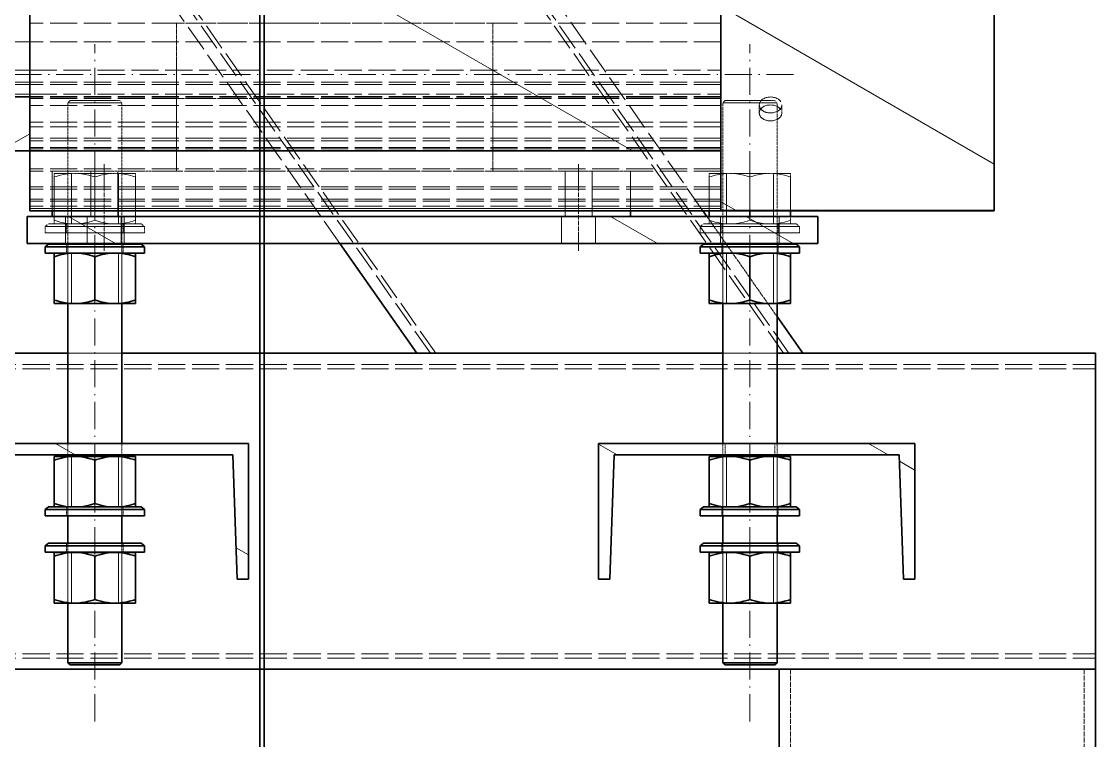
# Model space of a CAD drawing. Header units: millimetres. Extents: x 11674 to 41081, y 10956 to 31751.
# Drawn here: x 23161.8 to 23637.4, y 18280.9 to 18599.4 of the extents above; entities that cross this region are included whole.
import ezdxf

# ---------------------------------------------------------------- set-up
doc = ezdxf.new("R2010")
doc.units = ezdxf.units.MM
doc.linetypes.add('DASHDOT', pattern=[18.5, 12, -3, 0.5, -3])
doc.linetypes.add('DASHED', pattern=[15, 12, -3])

# ---------------------------------------------------------------- blocks, each defined once
blk = doc.blocks.new('A$C55E021B5')
at = {"color": 7, "linetype": 'DASHED', "lineweight": 13}
for p, q in [((135.74, 250.5), (580, 884.97)), ((138.08, 250.5), (580, 881.62)), ((173.83, 313.61), (426.95, 675.11)), ((292.1, 250.5), (580, 661.67)), ((294.44, 250.5), (580, 658.32)), ((334.58, 299.11), (530.85, 579.41)), ((165.85, 396.75), (471.85, 396.75)), ((165.85, 388.47), (471.85, 388.47)), ((471.85, 375.91), (165.85, 375.91)), ((165.85, 370.55), (471.85, 370.55)), ((165.85, 369.47), (471.85, 369.47)), ((471.85, 365.27), (165.85, 365.27)), ((165.85, 364.27), (471.85, 364.27)), ((165.85, 363.89), (471.85, 363.89)), ((165.85, 363.26), (471.85, 363.26)), ((165.85, 360.24), (471.85, 360.24)), ((165.85, 352.8), (471.85, 352.8)), ((165.85, 350.81), (471.85, 350.81)), ((165.85, 345.8), (471.85, 345.8)), ((165.85, 344.57), (471.85, 344.57)), ((165.85, 341.67), (471.85, 341.67)), ((165.85, 341.08), (471.85, 341.08)), ((165.85, 340.13), (471.85, 340.13)), ((165.85, 332.12), (471.85, 332.12)), ((165.85, 332.12), (471.85, 332.12)), ((165.85, 331.16), (471.85, 331.16)), ((165.85, 324.18), (471.85, 324.18)), ((165.85, 324.18), (471.85, 324.18)), ((165.85, 323.22), (471.85, 323.22)), ((165.85, 318.77), (471.85, 318.77)), ((165.85, 318.77), (471.85, 318.77)), ((165.85, 317.81), (471.85, 317.81)), ((165.85, 315.61), (471.85, 315.61)), ((165.85, 315.61), (471.85, 315.61)), ((165.85, 314.65), (471.85, 314.65)), ((165.85, 314.57), (471.85, 314.57)), ((580, 245.5), (0, 245.5)), ((580, 243.58), (0, 243.58)), ((580, 117.42), (0, 117.42)), ((580, 115.5), (0, 115.5))]:
    blk.add_line(p, q, dxfattribs=at)
at = {"color": 7, "lineweight": 35}
for p, q in [((44.85, 313.64), (44.85, 628.59)), ((165.85, 628.59), (165.85, 313.64)), ((165.85, 340.15), (471.85, 340.15)), ((165.85, 340.13), (471.85, 340.13)), ((473, 311.11), (123, 311.11)), ((165.85, 313.61), (471.85, 313.61)), ((473, 299.11), (123, 299.11)), ((580, 110.5), (0, 110.5))]:
    blk.add_line(p, q, dxfattribs=at)
at = {"color": 7, "lineweight": 35, "ltscale": 0.436557}
for p, q in [((165.85, 602.08), (165.85, 340.15)), ((471.85, 602.08), (471.85, 340.15))]:
    blk.add_line(p, q, dxfattribs=at)
at = {"color": 7, "lineweight": 35, "ltscale": 0.436612}
blk.add_line((471.85, 602.11), (471.85, 340.15), dxfattribs=at)
at = {"color": 7, "lineweight": 13}
for p, q in [((471.85, 494.22), (204.99, 340.15)), ((165.85, 314.57), (471.85, 314.57))]:
    blk.add_line(p, q, dxfattribs=at)
at = {"color": 7, "lineweight": 13, "ltscale": 0.232865}
blk.add_line((165.85, 404.15), (44.85, 334.29), dxfattribs=at)
at = {"color": 7, "linetype": 'DASHED', "lineweight": 13, "ltscale": 0.055819}
for p, q in [((266.85, 396.75), (266.85, 363.26)), ((406.85, 396.75), (406.85, 363.26))]:
    blk.add_line(p, q, dxfattribs=at)
at = {"color": 7, "linetype": 'DASHED', "lineweight": 13, "ltscale": 0.233334}
for p, q in [((266.85, 396.75), (406.85, 396.75)), ((266.85, 363.26), (406.85, 363.26)), ((406.85, 331.11), (266.85, 331.11)), ((406.85, 331.11), (266.85, 331.11))]:
    blk.add_line(p, q, dxfattribs=at)
at = {"color": 7, "linetype": 'DASHDOT', "lineweight": 13}
for p, q in [((153, 87.42), (153, 387.42)), ((443, 87.42), (443, 387.42)), ((133.65, 374), (520.05, 374))]:
    blk.add_line(p, q, dxfattribs=at)
at = {"color": 7, "linetype": 'DASHED', "lineweight": 13, "ltscale": 0.026667}
for p, q in [((487.85, 388.47), (471.85, 388.47)), ((487.85, 375.91), (471.85, 375.91)), ((471.85, 370.55), (487.85, 370.55)), ((487.85, 369.47), (471.85, 369.47)), ((487.85, 365.27), (471.85, 365.27)), ((471.85, 364.27), (487.85, 364.27)), ((487.85, 363.89), (471.85, 363.89))]:
    blk.add_line(p, q, dxfattribs=at)
at = {"color": 7, "linetype": 'DASHED', "lineweight": 13, "ltscale": 0.002357}
for p, q in [((142, 362.42), (141, 361.42)), ((164, 362.42), (165, 361.42)), ((432, 362.42), (431, 361.42)), ((454, 362.42), (455, 361.42))]:
    blk.add_line(p, q, dxfattribs=at)
at = {"color": 7, "linetype": 'DASHED', "lineweight": 13, "ltscale": 0.037552}
for p, q in [((163.53, 361.42), (141, 361.42)), ((165, 361.42), (142.47, 361.42)), ((453.53, 361.42), (431, 361.42)), ((455, 361.42), (432.47, 361.42)), ((163.53, 113.42), (141, 113.42)), ((453.53, 113.42), (431, 113.42))]:
    blk.add_line(p, q, dxfattribs=at)
at = {"color": 7, "linetype": 'DASHED', "lineweight": 13, "ltscale": 0.103846}
for p, q in [((141, 299.11), (141, 361.42)), ((165, 299.11), (165, 361.42)), ((431, 299.11), (431, 361.42)), ((455, 299.11), (455, 361.42))]:
    blk.add_line(p, q, dxfattribs=at)
at = {"color": 7, "linetype": 'DASHED', "lineweight": 13, "ltscale": 0.002244}
blk.add_line((143.35, 362.42), (142, 362.42), dxfattribs=at)
at = {"color": 7, "linetype": 'DASHED', "lineweight": 13, "ltscale": 0.034422}
for p, q in [((164, 362.42), (143.35, 362.42)), ((454, 362.42), (433.35, 362.42))]:
    blk.add_line(p, q, dxfattribs=at)
at = {"color": 7, "linetype": 'DASHED', "lineweight": 13, "ltscale": 0.053582}
for p, q in [((266.85, 331.11), (266.85, 363.26)), ((406.85, 363.26), (406.85, 331.11))]:
    blk.add_line(p, q, dxfattribs=at)
at = {"color": 7, "linetype": 'DASHED', "lineweight": 13, "ltscale": 0.002245}
blk.add_line((433.35, 362.42), (432, 362.42), dxfattribs=at)
at = {"color": 7, "linetype": 'DASHED', "lineweight": 13, "ltscale": 0.005893}
for p, q in [((138.85, 360.45), (138.85, 356.92)), ((148.85, 360.45), (148.85, 356.92))]:
    blk.add_line(p, q, dxfattribs=at)
at = {"color": 7, "lineweight": 13, "ltscale": 0.02533}
blk.add_line((485.01, 340.15), (471.85, 347.74), dxfattribs=at)
at = {"color": 7, "linetype": 'DASHED', "lineweight": 13, "ltscale": 2.67029e-05}
blk.add_line((165.85, 340.13), (165.85, 340.15), dxfattribs=at)
at = {"color": 7, "linetype": 'DASHED', "lineweight": 13, "ltscale": 0.042601}
blk.add_line((165.85, 340.13), (165.85, 314.57), dxfattribs=at)
at = {"color": 7, "lineweight": 35, "ltscale": 0.026667}
for p, q in [((487.85, 340.15), (471.85, 340.15)), ((487.85, 340.11), (471.85, 340.11))]:
    blk.add_line(p, q, dxfattribs=at)
at = {"color": 7, "lineweight": 35, "ltscale": 2.67029e-05}
for p, q in [((471.85, 340.15), (471.85, 340.13)), ((471.85, 340.13), (471.85, 340.15))]:
    blk.add_line(p, q, dxfattribs=at)
at = {"color": 7, "linetype": 'DASHED', "lineweight": 13, "ltscale": 2.82288e-05}
blk.add_line((471.85, 340.13), (471.85, 340.11), dxfattribs=at)
at = {"color": 7, "lineweight": 35, "ltscale": 0.042601}
blk.add_line((471.85, 340.13), (471.85, 314.57), dxfattribs=at)
at = {"color": 7, "linetype": 'DASHDOT', "lineweight": 13, "ltscale": 0.064}
for p, q in [((228.85, 295.91), (228.85, 334.31)), ((438.85, 295.91), (438.85, 334.31))]:
    blk.add_line(p, q, dxfattribs=at)
at = {"color": 7, "linetype": 'DASHED', "lineweight": 13, "ltscale": 0.012392}
for p, q in [((142.43, 330.1), (135, 330.1)), ((171, 330.1), (163.56, 330.1)), ((432.43, 330.1), (425, 330.1)), ((461, 330.1), (453.56, 330.1)), ((142.43, 307.8), (135, 307.8)), ((171, 307.8), (163.56, 307.8)), ((432.43, 307.8), (425, 307.8)), ((461, 307.8), (453.56, 307.8)), ((142.43, 182.39), (135, 182.39)), ((171, 182.39), (163.56, 182.39)), ((432.43, 182.39), (425, 182.39)), ((461, 182.39), (453.56, 182.39))]:
    blk.add_line(p, q, dxfattribs=at)
at = {"color": 7, "linetype": 'DASHED', "lineweight": 13, "ltscale": 0.002592}
for p, q in [((135, 330.1), (135, 328.55)), ((171, 330.1), (171, 328.55)), ((425, 330.1), (425, 328.55)), ((461, 330.1), (461, 328.55)), ((135, 307.8), (135, 309.36)), ((171, 307.8), (171, 309.36)), ((425, 307.8), (425, 309.36)), ((461, 307.8), (461, 309.36))]:
    blk.add_line(p, q, dxfattribs=at)
at = {"color": 7, "linetype": 'DASHED', "lineweight": 13, "ltscale": 0.02489}
for p, q in [((135, 313.61), (135, 328.55)), ((153, 313.61), (153, 328.55)), ((171, 313.61), (171, 328.55))]:
    blk.add_line(p, q, dxfattribs=at)
at = {"color": 7, "linetype": 'DASHED', "lineweight": 13, "ltscale": 0.005215}
for p, q in [((142.43, 330.1), (145.56, 330.1)), ((160.43, 330.1), (163.56, 330.1)), ((450.43, 330.1), (453.56, 330.1)), ((142.43, 307.8), (145.56, 307.8)), ((160.43, 307.8), (163.56, 307.8)), ((450.43, 307.8), (453.56, 307.8)), ((142.43, 294.8), (145.56, 294.8)), ((160.43, 294.8), (163.56, 294.8)), ((450.43, 294.8), (453.56, 294.8)), ((142.43, 182.39), (145.56, 182.39)), ((160.43, 182.39), (163.56, 182.39)), ((450.43, 182.39), (453.56, 182.39))]:
    blk.add_line(p, q, dxfattribs=at)
at = {"color": 7, "linetype": 'DASHED', "lineweight": 13, "ltscale": 0.037167}
for p, q in [((142.62, 307.8), (142.62, 330.1)), ((163.38, 307.8), (163.38, 330.1)), ((432.62, 307.8), (432.62, 330.1)), ((453.38, 307.8), (453.38, 330.1)), ((142.62, 272.5), (142.62, 294.8)), ((163.38, 272.5), (163.38, 294.8)), ((432.62, 272.5), (432.62, 294.8)), ((453.38, 272.5), (453.38, 294.8)), ((142.62, 182.39), (142.62, 204.69)), ((163.38, 182.39), (163.38, 204.69)), ((432.62, 182.39), (432.62, 204.69)), ((453.38, 182.39), (453.38, 204.69)), ((141, 139.87), (141, 162.17)), ((142.62, 139.87), (142.62, 162.17)), ((163.38, 139.87), (163.38, 162.17)), ((165, 139.87), (165, 162.17)), ((431, 139.87), (431, 162.17)), ((432.62, 139.87), (432.62, 162.17)), ((453.38, 139.87), (453.38, 162.17)), ((455, 139.87), (455, 162.17))]:
    blk.add_line(p, q, dxfattribs=at)
at = {"color": 7, "linetype": 'DASHED', "lineweight": 13, "ltscale": 0.024784}
for p, q in [((160.43, 330.1), (145.56, 330.1)), ((450.43, 330.1), (435.56, 330.1)), ((160.43, 307.8), (145.56, 307.8)), ((450.43, 307.8), (435.56, 307.8)), ((160.43, 294.8), (145.56, 294.8)), ((450.43, 294.8), (435.56, 294.8)), ((160.43, 182.39), (145.56, 182.39)), ((450.43, 182.39), (435.56, 182.39))]:
    blk.add_line(p, q, dxfattribs=at)
at = {"color": 7, "linetype": 'DASHED', "lineweight": 13, "ltscale": 0.031982}
for p, q in [((153, 309.36), (153, 328.55)), ((425, 309.36), (425, 328.55)), ((443, 309.36), (443, 328.55)), ((443, 309.36), (443, 328.55)), ((461, 309.36), (461, 328.55)), ((153, 274.06), (153, 293.25)), ((443, 274.06), (443, 293.25)), ((153, 183.95), (153, 203.13)), ((443, 183.95), (443, 203.13)), ((153, 141.43), (153, 160.62)), ((443, 141.43), (443, 160.62))]:
    blk.add_line(p, q, dxfattribs=at)
at = {"color": 7, "linetype": 'DASHED', "lineweight": 13, "ltscale": 0.101667}
blk.add_line((266.85, 331.11), (205.85, 331.11), dxfattribs=at)
at = {"color": 7, "linetype": 'DASHED', "lineweight": 13, "ltscale": 0.029166}
for p, q in [((205.85, 331.11), (205.85, 313.61)), ((461.85, 313.61), (461.85, 331.11))]:
    blk.add_line(p, q, dxfattribs=at)
at = {"color": 7, "linetype": 'DASHED', "lineweight": 13, "ltscale": 0.033333}
for p, q in [((222.85, 311.11), (222.85, 331.11)), ((234.85, 311.11), (234.85, 331.11)), ((432.85, 311.11), (432.85, 331.11)), ((444.85, 311.11), (444.85, 331.11))]:
    blk.add_line(p, q, dxfattribs=at)
at = {"color": 7, "linetype": 'DASHED', "lineweight": 13, "ltscale": 0.091666}
blk.add_line((461.85, 331.11), (406.85, 331.11), dxfattribs=at)
at = {"color": 7, "linetype": 'DASHED', "lineweight": 13, "ltscale": 0.005216}
for p, q in [((432.43, 330.1), (435.56, 330.1)), ((432.43, 307.8), (435.56, 307.8)), ((432.43, 294.8), (435.56, 294.8)), ((432.43, 182.39), (435.56, 182.39))]:
    blk.add_line(p, q, dxfattribs=at)
at = {"color": 7, "lineweight": 13, "ltscale": 0.013027}
blk.add_line((165.85, 317.55), (159.08, 313.64), dxfattribs=at)
at = {"color": 7, "linetype": 'DASHED', "lineweight": 13, "ltscale": 0.001594}
blk.add_line((165.85, 313.61), (165.85, 314.57), dxfattribs=at)
at = {"color": 7, "lineweight": 35, "ltscale": 0.001594}
blk.add_line((471.85, 313.61), (471.85, 314.57), dxfattribs=at)
at = {"color": 7, "lineweight": 35, "ltscale": 0.201667}
for p, q in [((44.85, 313.64), (165.85, 313.64)), ((44.85, 313.61), (165.85, 313.61))]:
    blk.add_line(p, q, dxfattribs=at)
at = {"color": 7, "lineweight": 35, "ltscale": 4.57764e-05}
for p, q in [((44.85, 313.64), (44.85, 313.61)), ((165.85, 313.61), (165.85, 313.64))]:
    blk.add_line(p, q, dxfattribs=at)
at = {"color": 7, "lineweight": 35, "ltscale": 0.02}
for p, q in [((123, 311.11), (123, 299.11)), ((473, 311.11), (473, 299.11)), ((141, 166.41), (141, 178.41)), ((165, 166.41), (165, 178.41)), ((431, 166.41), (431, 178.41)), ((455, 166.41), (455, 178.41))]:
    blk.add_line(p, q, dxfattribs=at)
at = {"color": 7, "lineweight": 13, "ltscale": 0.04}
for p, q in [((154.7, 311.11), (133.92, 299.11)), ((214.7, 311.11), (193.92, 299.11)), ((454.7, 311.11), (433.92, 299.11))]:
    blk.add_line(p, q, dxfattribs=at)
at = {"color": 7, "lineweight": 35, "ltscale": 0.004167}
for p, q in [((135, 311.11), (135, 313.61)), ((153, 311.11), (153, 313.61)), ((171, 311.11), (171, 313.61)), ((205.85, 313.61), (205.85, 311.11)), ((461.85, 311.11), (461.85, 313.61))]:
    blk.add_line(p, q, dxfattribs=at)
at = {"color": 7, "linetype": 'DASHED', "lineweight": 13, "ltscale": 0.002925}
for p, q in [((135, 309.36), (135, 311.11)), ((153, 309.36), (153, 311.11)), ((171, 309.36), (171, 311.11))]:
    blk.add_line(p, q, dxfattribs=at)
at = {"color": 7, "linetype": 'DASHED', "lineweight": 13, "ltscale": 0.02}
for p, q in [((140, 299.11), (140, 311.11)), ((166, 299.11), (166, 311.11)), ((221.35, 299.11), (221.35, 311.11)), ((236.35, 299.11), (236.35, 311.11)), ((430, 299.11), (430, 311.11)), ((431.35, 299.11), (431.35, 311.11)), ((446.35, 299.11), (446.35, 311.11)), ((456, 299.11), (456, 311.11))]:
    blk.add_line(p, q, dxfattribs=at)
at = {"color": 7, "linetype": 'DASHED', "lineweight": 13, "ltscale": 0.090304}
blk.add_line((141, 266.73), (172.08, 311.11), dxfattribs=at)
at = {"color": 7, "lineweight": 35, "ltscale": 0.005087}
blk.add_line((172.08, 311.11), (173.83, 313.61), dxfattribs=at)
at = {"color": 7, "linetype": 'DASHED', "lineweight": 13, "ltscale": 0.426667}
blk.add_line((461.85, 311.11), (205.85, 311.11), dxfattribs=at)
at = {"color": 7, "linetype": 'DASHED', "lineweight": 13, "ltscale": 0.003151}
for p, q in [((132.5, 307.8), (131, 306.65)), ((173.5, 307.8), (175, 306.65)), ((422.5, 307.8), (421, 306.65)), ((463.5, 307.8), (465, 306.65))]:
    blk.add_line(p, q, dxfattribs=at)
at = {"color": 7, "linetype": 'DASHED', "lineweight": 13, "ltscale": 0.036667}
for p, q in [((153, 306.65), (131, 306.65)), ((443, 306.65), (421, 306.65)), ((465, 306.65), (443, 306.65)), ((153, 303.8), (131, 303.8)), ((443, 303.8), (421, 303.8)), ((465, 303.8), (443, 303.8)), ((153, 297.65), (131, 297.65)), ((443, 297.65), (421, 297.65)), ((465, 297.65), (443, 297.65)), ((153, 181.26), (131, 181.26)), ((443, 181.26), (421, 181.26)), ((465, 181.26), (443, 181.26)), ((153, 165.26), (131, 165.26)), ((443, 165.26), (421, 165.26)), ((465, 165.26), (443, 165.26))]:
    blk.add_line(p, q, dxfattribs=at)
at = {"color": 7, "linetype": 'DASHED', "lineweight": 13, "ltscale": 0.004749}
for p, q in [((131, 303.8), (131, 306.65)), ((175, 303.8), (175, 306.65)), ((421, 303.8), (421, 306.65)), ((465, 303.8), (465, 306.65))]:
    blk.add_line(p, q, dxfattribs=at)
at = {"color": 7, "linetype": 'DASHED', "lineweight": 13, "ltscale": 0.034167}
for p, q in [((153, 307.8), (132.5, 307.8)), ((443, 307.8), (422.5, 307.8)), ((463.5, 307.8), (443, 307.8))]:
    blk.add_line(p, q, dxfattribs=at)
at = {"color": 7, "linetype": 'DASHED', "lineweight": 13, "ltscale": 0.006667}
for p, q in [((140.5, 303.8), (140.5, 307.8)), ((165.5, 303.8), (165.5, 307.8)), ((430.5, 303.8), (430.5, 307.8)), ((455.5, 303.8), (455.5, 307.8)), ((140.5, 294.8), (140.5, 298.8)), ((165.5, 294.8), (165.5, 298.8)), ((430.5, 294.8), (430.5, 298.8)), ((455.5, 294.8), (455.5, 298.8)), ((140.5, 178.41), (140.5, 182.41)), ((165.5, 178.41), (165.5, 182.41)), ((430.5, 178.41), (430.5, 182.41)), ((455.5, 178.41), (455.5, 182.41)), ((140.5, 162.41), (140.5, 166.41)), ((141, 162.41), (141, 166.41)), ((165, 162.41), (165, 166.41)), ((165.5, 162.41), (165.5, 166.41)), ((430.5, 162.41), (430.5, 166.41)), ((431, 162.41), (431, 166.41)), ((455, 162.41), (455, 166.41)), ((455.5, 162.41), (455.5, 166.41))]:
    blk.add_line(p, q, dxfattribs=at)
at = {"color": 7, "linetype": 'DASHED', "lineweight": 13, "ltscale": 0.034166}
blk.add_line((173.5, 307.8), (153, 307.8), dxfattribs=at)
at = {"color": 7, "linetype": 'DASHED', "lineweight": 13, "ltscale": 0.036666}
for p, q in [((175, 306.65), (153, 306.65)), ((175, 303.8), (153, 303.8)), ((175, 297.65), (153, 297.65)), ((175, 181.26), (153, 181.26)), ((175, 165.26), (153, 165.26))]:
    blk.add_line(p, q, dxfattribs=at)
at = {"color": 7, "lineweight": 35, "ltscale": 0.003151}
for p, q in [((132.5, 298.8), (131, 297.65)), ((173.5, 298.8), (175, 297.65)), ((422.5, 298.8), (421, 297.65)), ((463.5, 298.8), (465, 297.65)), ((132.5, 182.41), (131, 181.26)), ((173.5, 182.41), (175, 181.26)), ((422.5, 182.41), (421, 181.26)), ((463.5, 182.41), (465, 181.26)), ((132.5, 166.41), (131, 165.26)), ((173.5, 166.41), (175, 165.26)), ((422.5, 166.41), (421, 165.26)), ((463.5, 166.41), (465, 165.26))]:
    blk.add_line(p, q, dxfattribs=at)
at = {"color": 7, "lineweight": 35, "ltscale": 0.036667}
for p, q in [((153, 297.65), (131, 297.65)), ((443, 297.65), (421, 297.65)), ((465, 297.65), (443, 297.65)), ((153, 294.8), (131, 294.8)), ((443, 294.8), (421, 294.8)), ((465, 294.8), (443, 294.8)), ((153, 181.26), (131, 181.26)), ((443, 181.26), (421, 181.26)), ((465, 181.26), (443, 181.26)), ((153, 178.41), (131, 178.41)), ((443, 178.41), (421, 178.41)), ((465, 178.41), (443, 178.41)), ((153, 165.26), (131, 165.26)), ((153, 162.41), (131, 162.41)), ((443, 165.26), (421, 165.26)), ((443, 162.41), (421, 162.41)), ((465, 165.26), (443, 165.26)), ((465, 162.41), (443, 162.41))]:
    blk.add_line(p, q, dxfattribs=at)
at = {"color": 7, "lineweight": 35, "ltscale": 0.004748}
for p, q in [((131, 294.8), (131, 297.65)), ((175, 294.8), (175, 297.65)), ((421, 294.8), (421, 297.65)), ((465, 294.8), (465, 297.65))]:
    blk.add_line(p, q, dxfattribs=at)
at = {"color": 7, "lineweight": 35, "ltscale": 0.034167}
for p, q in [((153, 298.8), (132.5, 298.8)), ((443, 298.8), (422.5, 298.8)), ((463.5, 298.8), (443, 298.8)), ((153, 182.41), (132.5, 182.41)), ((443, 182.41), (422.5, 182.41)), ((463.5, 182.41), (443, 182.41)), ((153, 166.41), (132.5, 166.41)), ((443, 166.41), (422.5, 166.41)), ((463.5, 166.41), (443, 166.41))]:
    blk.add_line(p, q, dxfattribs=at)
at = {"color": 7, "lineweight": 35, "ltscale": 0.000518036}
for p, q in [((141, 298.8), (141, 299.11)), ((165, 298.8), (165, 299.11)), ((431, 298.8), (431, 299.11)), ((455, 298.8), (455, 299.11))]:
    blk.add_line(p, q, dxfattribs=at)
at = {"color": 7, "linetype": 'DASHED', "lineweight": 13, "ltscale": 0.043833}
for p, q in [((141, 272.5), (141, 298.8)), ((165, 272.5), (165, 298.8)), ((431, 272.5), (431, 298.8)), ((455, 272.5), (455, 298.8))]:
    blk.add_line(p, q, dxfattribs=at)
at = {"color": 7, "lineweight": 35, "ltscale": 0.034166}
for p, q in [((173.5, 298.8), (153, 298.8)), ((173.5, 182.41), (153, 182.41)), ((173.5, 166.41), (153, 166.41))]:
    blk.add_line(p, q, dxfattribs=at)
at = {"color": 7, "lineweight": 35, "ltscale": 0.036666}
for p, q in [((175, 297.65), (153, 297.65)), ((175, 294.8), (153, 294.8)), ((175, 181.26), (153, 181.26)), ((175, 178.41), (153, 178.41)), ((175, 165.26), (153, 165.26)), ((175, 162.41), (153, 162.41))]:
    blk.add_line(p, q, dxfattribs=at)
at = {"color": 7, "lineweight": 35, "ltscale": 0.098909}
blk.add_line((300.54, 250.5), (334.58, 299.11), dxfattribs=at)
at = {"color": 7, "lineweight": 35, "ltscale": 0.006379}
for p, q in [((138.83, 294.8), (135, 294.8)), ((428.83, 294.8), (425, 294.8))]:
    blk.add_line(p, q, dxfattribs=at)
at = {"color": 7, "lineweight": 35, "ltscale": 0.002592}
for p, q in [((135, 294.8), (135, 293.25)), ((171, 294.8), (171, 293.25)), ((425, 294.8), (425, 293.25)), ((461, 294.8), (461, 293.25)), ((135, 272.5), (135, 274.06)), ((171, 272.5), (171, 274.06)), ((425, 272.5), (425, 274.06)), ((461, 272.5), (461, 274.06)), ((135, 204.69), (135, 203.13)), ((171, 204.69), (171, 203.13)), ((425, 204.69), (425, 203.13)), ((461, 204.69), (461, 203.13)), ((135, 162.17), (135, 160.62)), ((171, 162.17), (171, 160.62)), ((425, 162.17), (425, 160.62)), ((461, 162.17), (461, 160.62)), ((135, 139.87), (135, 141.43)), ((171, 139.87), (171, 141.43)), ((425, 139.87), (425, 141.43)), ((461, 139.87), (461, 141.43))]:
    blk.add_line(p, q, dxfattribs=at)
at = {"color": 7, "lineweight": 35, "ltscale": 0.031982}
for p, q in [((135, 274.06), (135, 293.25)), ((153, 274.06), (153, 293.25)), ((171, 274.06), (171, 293.25)), ((425, 274.06), (425, 293.25)), ((443, 274.06), (443, 293.25)), ((461, 274.06), (461, 293.25)), ((135, 183.95), (135, 203.13)), ((153, 183.95), (153, 203.13)), ((171, 183.95), (171, 203.13)), ((425, 183.95), (425, 203.13)), ((443, 183.95), (443, 203.13)), ((461, 183.95), (461, 203.13)), ((135, 141.43), (135, 160.62)), ((153, 141.43), (153, 160.62)), ((171, 141.43), (171, 160.62)), ((425, 141.43), (425, 160.62)), ((443, 141.43), (443, 160.62)), ((461, 141.43), (461, 160.62))]:
    blk.add_line(p, q, dxfattribs=at)
at = {"color": 7, "linetype": 'DASHED', "lineweight": 13, "ltscale": 0.006013}
for p, q in [((142.43, 294.8), (138.83, 294.8)), ((432.43, 294.8), (428.83, 294.8))]:
    blk.add_line(p, q, dxfattribs=at)
at = {"color": 7, "linetype": 'DASHED', "lineweight": 13, "ltscale": 0.006026}
for p, q in [((167.18, 294.8), (163.56, 294.8)), ((457.18, 294.8), (453.56, 294.8))]:
    blk.add_line(p, q, dxfattribs=at)
at = {"color": 7, "lineweight": 35, "ltscale": 0.006367}
for p, q in [((171, 294.8), (167.18, 294.8)), ((461, 294.8), (457.18, 294.8))]:
    blk.add_line(p, q, dxfattribs=at)
at = {"color": 7, "lineweight": 35, "ltscale": 0.012392}
for p, q in [((142.43, 272.5), (135, 272.5)), ((171, 272.5), (163.56, 272.5)), ((432.43, 272.5), (425, 272.5)), ((461, 272.5), (453.56, 272.5)), ((142.43, 204.69), (135, 204.69)), ((171, 204.69), (163.56, 204.69)), ((432.43, 204.69), (425, 204.69)), ((461, 204.69), (453.56, 204.69)), ((142.43, 162.17), (135, 162.17)), ((171, 162.17), (163.56, 162.17)), ((432.43, 162.17), (425, 162.17)), ((461, 162.17), (453.56, 162.17)), ((142.43, 139.87), (135, 139.87)), ((171, 139.87), (163.56, 139.87)), ((432.43, 139.87), (425, 139.87)), ((461, 139.87), (453.56, 139.87))]:
    blk.add_line(p, q, dxfattribs=at)
at = {"color": 7, "lineweight": 35, "ltscale": 0.103337}
for p, q in [((141, 210.5), (141, 272.5)), ((165, 210.5), (165, 272.5)), ((431, 210.5), (431, 272.5)), ((455, 210.5), (455, 272.5))]:
    blk.add_line(p, q, dxfattribs=at)
at = {"color": 7, "lineweight": 35, "ltscale": 0.005215}
for p, q in [((142.43, 272.5), (145.56, 272.5)), ((160.43, 272.5), (163.56, 272.5)), ((450.43, 272.5), (453.56, 272.5)), ((142.43, 204.69), (145.56, 204.69)), ((160.43, 204.69), (163.56, 204.69)), ((450.43, 204.69), (453.56, 204.69)), ((142.43, 162.17), (145.56, 162.17)), ((160.43, 162.17), (163.56, 162.17)), ((450.43, 162.17), (453.56, 162.17)), ((142.43, 139.87), (145.56, 139.87)), ((160.43, 139.87), (163.56, 139.87)), ((450.43, 139.87), (453.56, 139.87))]:
    blk.add_line(p, q, dxfattribs=at)
at = {"color": 7, "lineweight": 35, "ltscale": 0.024784}
for p, q in [((160.43, 272.5), (145.56, 272.5)), ((450.43, 272.5), (435.56, 272.5)), ((160.43, 204.69), (145.56, 204.69)), ((450.43, 204.69), (435.56, 204.69)), ((160.43, 162.17), (145.56, 162.17)), ((450.43, 162.17), (435.56, 162.17)), ((160.43, 139.87), (145.56, 139.87)), ((450.43, 139.87), (435.56, 139.87))]:
    blk.add_line(p, q, dxfattribs=at)
at = {"color": 7, "lineweight": 35, "ltscale": 0.005216}
for p, q in [((432.43, 272.5), (435.56, 272.5)), ((432.43, 204.69), (435.56, 204.69)), ((432.43, 162.17), (435.56, 162.17)), ((432.43, 139.87), (435.56, 139.87))]:
    blk.add_line(p, q, dxfattribs=at)
at = {"color": 7, "lineweight": 35, "ltscale": 0.033021}
blk.add_line((129.64, 250.5), (141, 266.73), dxfattribs=at)
at = {"color": 7, "lineweight": 35, "ltscale": 0.235001}
blk.add_line((141, 250.5), (0, 250.5), dxfattribs=at)
at = {"color": 7, "lineweight": 35, "ltscale": 0.233333}
for p, q in [((0, 250.5), (0, 110.5)), ((80, 210.5), (220, 210.5))]:
    blk.add_line(p, q, dxfattribs=at)
at = {"color": 7, "lineweight": 35, "ltscale": 0.018941}
blk.add_line((129.64, 250.5), (141, 250.5), dxfattribs=at)
at = {"color": 7, "linetype": 'DASHED', "lineweight": 13, "ltscale": 0.039999}
for p, q in [((165, 250.5), (141, 250.5)), ((141, 250.5), (165, 250.5))]:
    blk.add_line(p, q, dxfattribs=at)
at = {"color": 7, "lineweight": 35, "ltscale": 0.443333}
blk.add_line((431, 250.5), (165, 250.5), dxfattribs=at)
at = {"color": 7, "lineweight": 35, "ltscale": 0.225908}
blk.add_line((165, 250.5), (300.54, 250.5), dxfattribs=at)
at = {"color": 7, "linetype": 'DASHED', "lineweight": 13, "ltscale": 0.04}
blk.add_line((455, 250.5), (431, 250.5), dxfattribs=at)
at = {"color": 7, "lineweight": 35, "ltscale": 0.208333}
blk.add_line((580, 250.5), (455, 250.5), dxfattribs=at)
at = {"color": 7, "lineweight": 35, "ltscale": 0.1}
for p, q in [((80, 150.5), (80, 210.5)), ((220, 210.5), (220, 150.5)), ((375, 150.5), (375, 210.5))]:
    blk.add_line(p, q, dxfattribs=at)
at = {"color": 7, "lineweight": 13, "ltscale": 0.016666}
for p, q in [((100.44, 210.5), (91.78, 205.5)), ((460.44, 210.5), (451.78, 205.5))]:
    blk.add_line(p, q, dxfattribs=at)
at = {"color": 7, "linetype": 'DASHED', "lineweight": 13, "ltscale": 0.008333}
for p, q in [((141, 205.5), (141, 210.5)), ((142, 210.5), (142, 205.5)), ((164, 210.5), (164, 205.5)), ((165, 205.5), (165, 210.5)), ((431, 205.5), (431, 210.5)), ((455, 205.5), (455, 210.5))]:
    blk.add_line(p, q, dxfattribs=at)
at = {"color": 7, "lineweight": 13, "ltscale": 0.015827}
blk.add_line((220, 210.25), (211.78, 205.5), dxfattribs=at)
at = {"color": 7, "lineweight": 35, "ltscale": 0.233334}
for p, q in [((375, 210.5), (515, 210.5)), ((140, 110.5), (0, 110.5))]:
    blk.add_line(p, q, dxfattribs=at)
at = {"color": 7, "lineweight": 35, "ltscale": 0.091722}
for p, q in [((85, 150.5), (86.92, 205.5)), ((215, 150.5), (213.08, 205.5)), ((380, 150.5), (381.92, 205.5))]:
    blk.add_line(p, q, dxfattribs=at)
at = {"color": 7, "lineweight": 35, "ltscale": 0.210265}
for p, q in [((86.92, 205.5), (213.08, 205.5)), ((381.92, 205.5), (508.08, 205.5))]:
    blk.add_line(p, q, dxfattribs=at)
at = {"color": 7, "lineweight": 35, "ltscale": 0.00135}
for p, q in [((141, 204.69), (141, 205.5)), ((165, 204.69), (165, 205.5)), ((431, 204.69), (431, 205.5)), ((455, 204.69), (455, 205.5))]:
    blk.add_line(p, q, dxfattribs=at)
at = {"color": 7, "linetype": 'DASHED', "lineweight": 13, "ltscale": 0.043793}
for p, q in [((141, 178.41), (141, 204.69)), ((165, 178.41), (165, 204.69)), ((431, 178.41), (431, 204.69)), ((455, 178.41), (455, 204.69))]:
    blk.add_line(p, q, dxfattribs=at)
at = {"color": 7, "lineweight": 13, "ltscale": 0.013126}
blk.add_line((86.82, 202.64), (80, 198.7), dxfattribs=at)
at = {"color": 7, "lineweight": 35, "ltscale": 0.004749}
for p, q in [((131, 178.41), (131, 181.26)), ((175, 178.41), (175, 181.26)), ((421, 178.41), (421, 181.26)), ((465, 178.41), (465, 181.26)), ((131, 162.41), (131, 165.26)), ((175, 162.41), (175, 165.26)), ((421, 162.41), (421, 165.26)), ((465, 162.41), (465, 165.26))]:
    blk.add_line(p, q, dxfattribs=at)
at = {"color": 7, "lineweight": 35, "ltscale": 0.002551}
for p, q in [((135, 182.42), (135, 183.95)), ((171, 182.42), (171, 183.95)), ((425, 182.42), (425, 183.95)), ((461, 182.42), (461, 183.95))]:
    blk.add_line(p, q, dxfattribs=at)
at = {"color": 7, "linetype": 'DASHED', "lineweight": 13, "ltscale": 4.19617e-05}
for p, q in [((135, 182.39), (135, 182.42)), ((171, 182.39), (171, 182.42)), ((425, 182.39), (425, 182.42)), ((461, 182.39), (461, 182.42))]:
    blk.add_line(p, q, dxfattribs=at)
at = {"color": 7, "linetype": 'DASHED', "lineweight": 13, "ltscale": 0.000536262}
for p, q in [((142.43, 182.39), (142.11, 182.41)), ((163.56, 182.39), (163.88, 182.41)), ((453.56, 182.39), (453.88, 182.41))]:
    blk.add_line(p, q, dxfattribs=at)
at = {"color": 7, "linetype": 'DASHED', "lineweight": 13, "ltscale": 0.000524018}
for p, q in [((145.56, 182.39), (145.88, 182.41)), ((160.43, 182.39), (160.12, 182.41)), ((435.56, 182.39), (435.88, 182.41))]:
    blk.add_line(p, q, dxfattribs=at)
at = {"color": 7, "linetype": 'DASHED', "lineweight": 13, "ltscale": 0.000535501}
blk.add_line((432.43, 182.39), (432.11, 182.41), dxfattribs=at)
at = {"color": 7, "linetype": 'DASHED', "lineweight": 13, "ltscale": 0.000524779}
blk.add_line((450.43, 182.39), (450.12, 182.41), dxfattribs=at)
at = {"color": 7, "lineweight": 35, "ltscale": 0.000402451}
for p, q in [((141, 162.17), (141, 162.41)), ((165, 162.17), (165, 162.41)), ((431, 162.17), (431, 162.41)), ((455, 162.17), (455, 162.41))]:
    blk.add_line(p, q, dxfattribs=at)
at = {"color": 7, "lineweight": 13, "ltscale": 0.010552}
blk.add_line((380.48, 164.34), (375, 161.17), dxfattribs=at)
at = {"color": 7, "lineweight": 35, "ltscale": 0.008333}
for p, q in [((80, 150.5), (85, 150.5)), ((215, 150.5), (220, 150.5))]:
    blk.add_line(p, q, dxfattribs=at)
at = {"color": 7, "lineweight": 35, "ltscale": 0.008334}
blk.add_line((375, 150.5), (380, 150.5), dxfattribs=at)
at = {"color": 7, "lineweight": 35, "ltscale": 0.044088}
for p, q in [((141, 113.42), (141, 139.87)), ((165, 113.42), (165, 139.87)), ((431, 113.42), (431, 139.87)), ((455, 113.42), (455, 139.87))]:
    blk.add_line(p, q, dxfattribs=at)
at = {"color": 7, "lineweight": 35, "ltscale": 0.183333}
for p, q in [((0, 110.5), (0, 0.5)), ((140, 110.5), (140, 0.5))]:
    blk.add_line(p, q, dxfattribs=at)
at = {"color": 7, "linetype": 'DASHED', "lineweight": 13, "ltscale": 0.183333}
for p, q in [((5, 110.5), (5, 0.5)), ((135, 110.5), (135, 0.5))]:
    blk.add_line(p, q, dxfattribs=at)
at = {"color": 7, "lineweight": 35, "ltscale": 0.002448}
for p, q in [((142.47, 113.42), (141, 113.42)), ((432.47, 113.42), (431, 113.42))]:
    blk.add_line(p, q, dxfattribs=at)
at = {"color": 7, "lineweight": 35, "ltscale": 0.002357}
for p, q in [((142, 112.42), (141, 113.42)), ((164, 112.42), (165, 113.42)), ((432, 112.42), (431, 113.42)), ((454, 112.42), (455, 113.42))]:
    blk.add_line(p, q, dxfattribs=at)
at = {"color": 7, "lineweight": 35, "ltscale": 0.002244}
blk.add_line((143.35, 112.42), (142, 112.42), dxfattribs=at)
at = {"color": 7, "lineweight": 35, "ltscale": 0.037552}
for p, q in [((165, 113.42), (142.47, 113.42)), ((455, 113.42), (432.47, 113.42))]:
    blk.add_line(p, q, dxfattribs=at)
at = {"color": 7, "lineweight": 35, "ltscale": 0.034422}
for p, q in [((164, 112.42), (143.35, 112.42)), ((454, 112.42), (433.35, 112.42))]:
    blk.add_line(p, q, dxfattribs=at)
at = {"color": 7, "linetype": 'DASHED', "lineweight": 13, "ltscale": 0.002448}
for p, q in [((165, 113.42), (163.53, 113.42)), ((455, 113.42), (453.53, 113.42))]:
    blk.add_line(p, q, dxfattribs=at)
at = {"color": 7, "lineweight": 35, "ltscale": 0.002245}
blk.add_line((433.35, 112.42), (432, 112.42), dxfattribs=at)
at = {"color": 7, "linetype": 'DASHED', "lineweight": 13}
for points in [[(142.43, 330.1), (140.9, 329.95), (139.31, 329.69), (137.63, 329.32), (135.82, 328.81), (135, 328.55)], [(142.43, 330.1), (140.9, 329.95), (139.31, 329.69), (137.63, 329.32), (135.82, 328.81), (135, 328.55)], [(145.56, 330.1), (147.1, 329.95), (148.69, 329.69), (150.37, 329.32), (152.18, 328.81), (153, 328.55)], [(145.56, 330.1), (147.1, 329.95), (148.69, 329.69), (150.37, 329.32), (152.18, 328.81), (153, 328.55)], [(160.43, 330.1), (158.9, 329.95), (157.31, 329.69), (155.63, 329.32), (153.82, 328.81), (153, 328.55)], [(160.43, 330.1), (158.9, 329.95), (157.31, 329.69), (155.63, 329.32), (153.82, 328.81), (153, 328.55)], [(163.56, 330.1), (165.1, 329.95), (166.69, 329.69), (168.37, 329.32), (170.18, 328.81), (171, 328.55)], [(163.56, 330.1), (165.1, 329.95), (166.69, 329.69), (168.37, 329.32), (170.18, 328.81), (171, 328.55)], [(432.43, 330.1), (430.9, 329.95), (429.31, 329.69), (427.63, 329.32), (425.82, 328.81), (425, 328.55)], [(432.43, 330.1), (430.9, 329.95), (429.31, 329.69), (427.63, 329.32), (425.82, 328.81), (425, 328.55)], [(435.56, 330.1), (437.1, 329.95), (438.69, 329.69), (440.37, 329.32), (442.18, 328.81), (443, 328.55)], [(435.56, 330.1), (437.1, 329.95), (438.69, 329.69), (440.37, 329.32), (442.18, 328.81), (443, 328.55)], [(450.43, 330.1), (448.9, 329.95), (447.31, 329.69), (445.63, 329.32), (443.82, 328.81), (443, 328.55)], [(450.43, 330.1), (448.9, 329.95), (447.31, 329.69), (445.63, 329.32), (443.82, 328.81), (443, 328.55)], [(453.56, 330.1), (455.1, 329.95), (456.69, 329.69), (458.37, 329.32), (460.18, 328.81), (461, 328.55)], [(453.56, 330.1), (455.1, 329.95), (456.69, 329.69), (458.37, 329.32), (460.18, 328.81), (461, 328.55)], [(142.43, 307.8), (140.9, 307.95), (139.31, 308.21), (137.63, 308.58), (135.82, 309.09), (135, 309.36)], [(142.43, 307.8), (140.9, 307.95), (139.31, 308.21), (137.63, 308.58), (135.82, 309.09), (135, 309.36)], [(145.56, 307.8), (147.1, 307.95), (148.69, 308.21), (150.37, 308.58), (152.18, 309.09), (153, 309.36)], [(145.56, 307.8), (147.1, 307.95), (148.69, 308.21), (150.37, 308.58), (152.18, 309.09), (153, 309.36)], [(160.43, 307.8), (158.9, 307.95), (157.31, 308.21), (155.63, 308.58), (153.82, 309.09), (153, 309.36)], [(160.43, 307.8), (158.9, 307.95), (157.31, 308.21), (155.63, 308.58), (153.82, 309.09), (153, 309.36)], [(163.56, 307.8), (165.1, 307.95), (166.69, 308.21), (168.37, 308.58), (170.18, 309.09), (171, 309.36)], [(163.56, 307.8), (165.1, 307.95), (166.69, 308.21), (168.37, 308.58), (170.18, 309.09), (171, 309.36)], [(432.43, 307.8), (430.9, 307.95), (429.31, 308.21), (427.63, 308.58), (425.82, 309.09), (425, 309.36)], [(432.43, 307.8), (430.9, 307.95), (429.31, 308.21), (427.63, 308.58), (425.82, 309.09), (425, 309.36)], [(435.56, 307.8), (437.1, 307.95), (438.69, 308.21), (440.37, 308.58), (442.18, 309.09), (443, 309.36)], [(435.56, 307.8), (437.1, 307.95), (438.69, 308.21), (440.37, 308.58), (442.18, 309.09), (443, 309.36)], [(450.43, 307.8), (448.9, 307.95), (447.31, 308.21), (445.63, 308.58), (443.82, 309.09), (443, 309.36)], [(450.43, 307.8), (448.9, 307.95), (447.31, 308.21), (445.63, 308.58), (443.82, 309.09), (443, 309.36)], [(453.56, 307.8), (455.1, 307.95), (456.69, 308.21), (458.37, 308.58), (460.18, 309.09), (461, 309.36)], [(453.56, 307.8), (455.1, 307.95), (456.69, 308.21), (458.37, 308.58), (460.18, 309.09), (461, 309.36)], [(142.43, 294.8), (140.9, 294.65), (139.31, 294.39), (137.63, 294.02), (135.82, 293.51), (135, 293.25)], [(145.56, 294.8), (147.1, 294.65), (148.69, 294.39), (150.37, 294.02), (152.18, 293.51), (153, 293.25)], [(160.43, 294.8), (158.9, 294.65), (157.31, 294.39), (155.63, 294.02), (153.82, 293.51), (153, 293.25)], [(163.56, 294.8), (165.1, 294.65), (166.69, 294.39), (168.37, 294.02), (170.18, 293.51), (171, 293.25)], [(432.43, 294.8), (430.9, 294.65), (429.31, 294.39), (427.63, 294.02), (425.82, 293.51), (425, 293.25)], [(435.56, 294.8), (437.1, 294.65), (438.69, 294.39), (440.37, 294.02), (442.18, 293.51), (443, 293.25)], [(450.43, 294.8), (448.9, 294.65), (447.31, 294.39), (445.63, 294.02), (443.82, 293.51), (443, 293.25)], [(453.56, 294.8), (455.1, 294.65), (456.69, 294.39), (458.37, 294.02), (460.18, 293.51), (461, 293.25)], [(142.43, 272.5), (140.9, 272.65), (139.31, 272.91), (137.63, 273.28), (135.82, 273.79), (135, 274.06)], [(145.56, 272.5), (147.1, 272.65), (148.69, 272.91), (150.37, 273.28), (152.18, 273.79), (153, 274.06)], [(160.43, 272.5), (158.9, 272.65), (157.31, 272.91), (155.63, 273.28), (153.82, 273.79), (153, 274.06)], [(163.56, 272.5), (165.1, 272.65), (166.69, 272.91), (168.37, 273.28), (170.18, 273.79), (171, 274.06)], [(432.43, 272.5), (430.9, 272.65), (429.31, 272.91), (427.63, 273.28), (425.82, 273.79), (425, 274.06)], [(435.56, 272.5), (437.1, 272.65), (438.69, 272.91), (440.37, 273.28), (442.18, 273.79), (443, 274.06)], [(450.43, 272.5), (448.9, 272.65), (447.31, 272.91), (445.63, 273.28), (443.82, 273.79), (443, 274.06)], [(453.56, 272.5), (455.1, 272.65), (456.69, 272.91), (458.37, 273.28), (460.18, 273.79), (461, 274.06)], [(142.43, 204.69), (140.9, 204.54), (139.31, 204.28), (137.63, 203.91), (135.82, 203.4), (135, 203.13)], [(145.56, 204.69), (147.1, 204.54), (148.69, 204.28), (150.37, 203.91), (152.18, 203.4), (153, 203.13)], [(160.43, 204.69), (158.9, 204.54), (157.31, 204.28), (155.63, 203.91), (153.82, 203.4), (153, 203.13)], [(163.56, 204.69), (165.1, 204.54), (166.69, 204.28), (168.37, 203.91), (170.18, 203.4), (171, 203.13)], [(432.43, 204.69), (430.9, 204.54), (429.31, 204.28), (427.63, 203.91), (425.82, 203.4), (425, 203.13)], [(435.56, 204.69), (437.1, 204.54), (438.69, 204.28), (440.37, 203.91), (442.18, 203.4), (443, 203.13)], [(450.43, 204.69), (448.9, 204.54), (447.31, 204.28), (445.63, 203.91), (443.82, 203.4), (443, 203.13)], [(453.56, 204.69), (455.1, 204.54), (456.69, 204.28), (458.37, 203.91), (460.18, 203.4), (461, 203.13)], [(142.43, 182.39), (140.9, 182.54), (139.31, 182.8), (137.63, 183.17), (135.82, 183.68), (135, 183.95)], [(145.56, 182.39), (147.1, 182.54), (148.69, 182.8), (150.37, 183.17), (152.18, 183.68), (153, 183.95)], [(160.43, 182.39), (158.9, 182.54), (157.31, 182.8), (155.63, 183.17), (153.82, 183.68), (153, 183.95)], [(163.56, 182.39), (165.1, 182.54), (166.69, 182.8), (168.37, 183.17), (170.18, 183.68), (171, 183.95)], [(432.43, 182.39), (430.9, 182.54), (429.31, 182.8), (427.63, 183.17), (425.82, 183.68), (425, 183.95)], [(435.56, 182.39), (437.1, 182.54), (438.69, 182.8), (440.37, 183.17), (442.18, 183.68), (443, 183.95)], [(450.43, 182.39), (448.9, 182.54), (447.31, 182.8), (445.63, 183.17), (443.82, 183.68), (443, 183.95)], [(453.56, 182.39), (455.1, 182.54), (456.69, 182.8), (458.37, 183.17), (460.18, 183.68), (461, 183.95)], [(142.43, 162.17), (140.9, 162.02), (139.31, 161.76), (137.63, 161.39), (135.82, 160.88), (135, 160.62)], [(145.56, 162.17), (147.1, 162.02), (148.69, 161.76), (150.37, 161.39), (152.18, 160.88), (153, 160.62)], [(160.43, 162.17), (158.9, 162.02), (157.31, 161.76), (155.63, 161.39), (153.82, 160.88), (153, 160.62)], [(163.56, 162.17), (165.1, 162.02), (166.69, 161.76), (168.37, 161.39), (170.18, 160.88), (171, 160.62)], [(432.43, 162.17), (430.9, 162.02), (429.31, 161.76), (427.63, 161.39), (425.82, 160.88), (425, 160.62)], [(435.56, 162.17), (437.1, 162.02), (438.69, 161.76), (440.37, 161.39), (442.18, 160.88), (443, 160.62)], [(450.43, 162.17), (448.9, 162.02), (447.31, 161.76), (445.63, 161.39), (443.82, 160.88), (443, 160.62)], [(453.56, 162.17), (455.1, 162.02), (456.69, 161.76), (458.37, 161.39), (460.18, 160.88), (461, 160.62)], [(142.43, 139.87), (140.9, 140.02), (139.31, 140.28), (137.63, 140.66), (135.82, 141.16), (135, 141.43)], [(145.56, 139.87), (147.1, 140.02), (148.69, 140.28), (150.37, 140.66), (152.18, 141.16), (153, 141.43)], [(160.43, 139.87), (158.9, 140.02), (157.31, 140.28), (155.63, 140.66), (153.82, 141.16), (153, 141.43)], [(163.56, 139.87), (165.1, 140.02), (166.69, 140.28), (168.37, 140.66), (170.18, 141.16), (171, 141.43)], [(432.43, 139.87), (430.9, 140.02), (429.31, 140.28), (427.63, 140.66), (425.82, 141.16), (425, 141.43)], [(435.56, 139.87), (437.1, 140.02), (438.69, 140.28), (440.37, 140.66), (442.18, 141.16), (443, 141.43)], [(450.43, 139.87), (448.9, 140.02), (447.31, 140.28), (445.63, 140.66), (443.82, 141.16), (443, 141.43)], [(453.56, 139.87), (455.1, 140.02), (456.69, 140.28), (458.37, 140.66), (460.18, 141.16), (461, 141.43)]]:
    blk.add_lwpolyline(points, dxfattribs=at)
at = {"color": 7, "lineweight": 35}
for points in [[(142.43, 294.8), (140.9, 294.65), (139.31, 294.39), (137.63, 294.02), (135.82, 293.51), (135, 293.25)], [(145.56, 294.8), (147.1, 294.65), (148.69, 294.39), (150.37, 294.02), (152.18, 293.51), (153, 293.25)], [(160.43, 294.8), (158.9, 294.65), (157.31, 294.39), (155.63, 294.02), (153.82, 293.51), (153, 293.25)], [(163.56, 294.8), (165.1, 294.65), (166.69, 294.39), (168.37, 294.02), (170.18, 293.51), (171, 293.25)], [(432.43, 294.8), (430.9, 294.65), (429.31, 294.39), (427.63, 294.02), (425.82, 293.51), (425, 293.25)], [(435.56, 294.8), (437.1, 294.65), (438.69, 294.39), (440.37, 294.02), (442.18, 293.51), (443, 293.25)], [(450.43, 294.8), (448.9, 294.65), (447.31, 294.39), (445.63, 294.02), (443.82, 293.51), (443, 293.25)], [(453.56, 294.8), (455.1, 294.65), (456.69, 294.39), (458.37, 294.02), (460.18, 293.51), (461, 293.25)], [(142.43, 272.5), (140.9, 272.65), (139.31, 272.91), (137.63, 273.28), (135.82, 273.79), (135, 274.06)], [(145.56, 272.5), (147.1, 272.65), (148.69, 272.91), (150.37, 273.28), (152.18, 273.79), (153, 274.06)], [(160.43, 272.5), (158.9, 272.65), (157.31, 272.91), (155.63, 273.28), (153.82, 273.79), (153, 274.06)], [(163.56, 272.5), (165.1, 272.65), (166.69, 272.91), (168.37, 273.28), (170.18, 273.79), (171, 274.06)], [(432.43, 272.5), (430.9, 272.65), (429.31, 272.91), (427.63, 273.28), (425.82, 273.79), (425, 274.06)], [(435.56, 272.5), (437.1, 272.65), (438.69, 272.91), (440.37, 273.28), (442.18, 273.79), (443, 274.06)], [(450.43, 272.5), (448.9, 272.65), (447.31, 272.91), (445.63, 273.28), (443.82, 273.79), (443, 274.06)], [(453.56, 272.5), (455.1, 272.65), (456.69, 272.91), (458.37, 273.28), (460.18, 273.79), (461, 274.06)], [(142.43, 204.69), (140.9, 204.54), (139.31, 204.28), (137.63, 203.91), (135.82, 203.4), (135, 203.13)], [(145.56, 204.69), (147.1, 204.54), (148.69, 204.28), (150.37, 203.91), (152.18, 203.4), (153, 203.13)], [(160.43, 204.69), (158.9, 204.54), (157.31, 204.28), (155.63, 203.91), (153.82, 203.4), (153, 203.13)], [(163.56, 204.69), (165.1, 204.54), (166.69, 204.28), (168.37, 203.91), (170.18, 203.4), (171, 203.13)], [(432.43, 204.69), (430.9, 204.54), (429.31, 204.28), (427.63, 203.91), (425.82, 203.4), (425, 203.13)], [(435.56, 204.69), (437.1, 204.54), (438.69, 204.28), (440.37, 203.91), (442.18, 203.4), (443, 203.13)], [(450.43, 204.69), (448.9, 204.54), (447.31, 204.28), (445.63, 203.91), (443.82, 203.4), (443, 203.13)], [(453.56, 204.69), (455.1, 204.54), (456.69, 204.28), (458.37, 203.91), (460.18, 203.4), (461, 203.13)], [(142.11, 182.41), (140.15, 182.65), (138.08, 183.06), (136.98, 183.34), (135, 183.95)], [(145.88, 182.41), (147.84, 182.65), (149.92, 183.06), (151.02, 183.34), (153, 183.95)], [(160.12, 182.41), (158.16, 182.65), (156.08, 183.06), (154.98, 183.34), (153, 183.95)], [(163.88, 182.41), (165.85, 182.65), (167.92, 183.06), (169.02, 183.34), (171, 183.95)], [(432.11, 182.41), (430.15, 182.65), (428.08, 183.06), (426.98, 183.34), (425, 183.95)], [(435.88, 182.41), (437.84, 182.65), (439.92, 183.06), (441.02, 183.34), (443, 183.95)], [(450.12, 182.41), (448.16, 182.65), (446.08, 183.06), (444.98, 183.34), (443, 183.95)], [(453.88, 182.41), (455.85, 182.65), (457.92, 183.06), (459.02, 183.34), (461, 183.95)], [(142.43, 162.17), (140.9, 162.02), (139.31, 161.76), (137.63, 161.39), (135.82, 160.88), (135, 160.62)], [(145.56, 162.17), (147.1, 162.02), (148.69, 161.76), (150.37, 161.39), (152.18, 160.88), (153, 160.62)], [(160.43, 162.17), (158.9, 162.02), (157.31, 161.76), (155.63, 161.39), (153.82, 160.88), (153, 160.62)], [(163.56, 162.17), (165.1, 162.02), (166.69, 161.76), (168.37, 161.39), (170.18, 160.88), (171, 160.62)], [(432.43, 162.17), (430.9, 162.02), (429.31, 161.76), (427.63, 161.39), (425.82, 160.88), (425, 160.62)], [(435.56, 162.17), (437.1, 162.02), (438.69, 161.76), (440.37, 161.39), (442.18, 160.88), (443, 160.62)], [(450.43, 162.17), (448.9, 162.02), (447.31, 161.76), (445.63, 161.39), (443.82, 160.88), (443, 160.62)], [(453.56, 162.17), (455.1, 162.02), (456.69, 161.76), (458.37, 161.39), (460.18, 160.88), (461, 160.62)], [(142.43, 139.87), (140.9, 140.02), (139.31, 140.28), (137.63, 140.66), (135.82, 141.16), (135, 141.43)], [(145.56, 139.87), (147.1, 140.02), (148.69, 140.28), (150.37, 140.66), (152.18, 141.16), (153, 141.43)], [(160.43, 139.87), (158.9, 140.02), (157.31, 140.28), (155.63, 140.66), (153.82, 141.16), (153, 141.43)], [(163.56, 139.87), (165.1, 140.02), (166.69, 140.28), (168.37, 140.66), (170.18, 141.16), (171, 141.43)], [(432.43, 139.87), (430.9, 140.02), (429.31, 140.28), (427.63, 140.66), (425.82, 141.16), (425, 141.43)], [(435.56, 139.87), (437.1, 140.02), (438.69, 140.28), (440.37, 140.66), (442.18, 141.16), (443, 141.43)], [(450.43, 139.87), (448.9, 140.02), (447.31, 140.28), (445.63, 140.66), (443.82, 141.16), (443, 141.43)], [(453.56, 139.87), (455.1, 140.02), (456.69, 140.28), (458.37, 140.66), (460.18, 141.16), (461, 141.43)]]:
    blk.add_lwpolyline(points, dxfattribs=at)
at = {"color": 7, "linetype": 'DASHED', "lineweight": 13}
for centre, start_param, end_param in [((143.85, 360.45), 3.141593, 6.283185), ((143.85, 356.92), 3.141593, 6.283185), ((143.85, 360.45), 0, 1.570796), ((143.85, 356.92), 0, 1.570796), ((143.85, 360.45), 1.570796, 3.141593), ((143.85, 356.92), 1.570796, 3.141593)]:
    blk.add_ellipse(centre, major_axis=(-5, 0), ratio=0.707107, start_param=start_param, end_param=end_param, dxfattribs=at)
blk = doc.blocks.new('1')
at = {"color": 7, "lineweight": 35}
for p, q in [((23267.36, 20646.88), (23267.36, 18204.43)), ((23269.36, 19024.43), (23269.36, 18204.43))]:
    blk.add_line(p, q, dxfattribs=at)
at = {"xscale": -1}
blk.add_blockref('A$C55E021B5', (23637.35, 18201.93), dxfattribs=at)

msp = doc.modelspace()

# ---------------------------------------------------------------- block references
msp.add_blockref('1', (0, 0))

doc.saveas('drawing.dxf')
